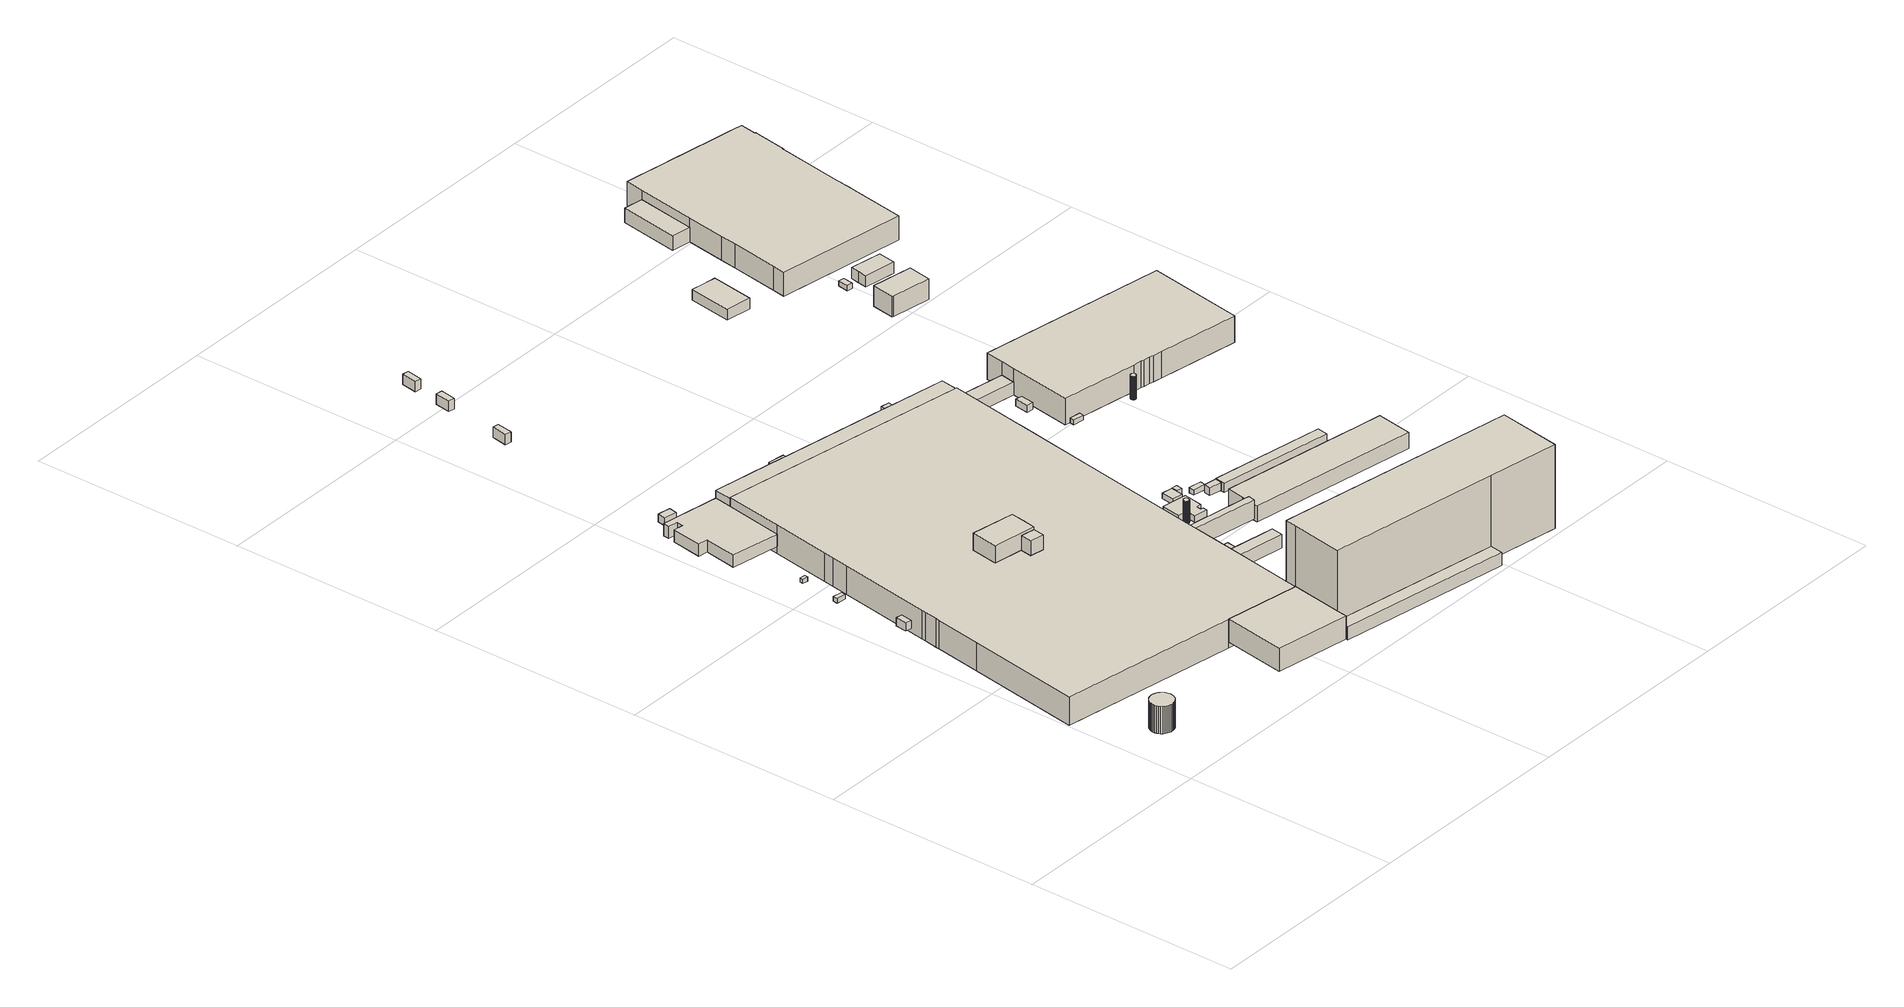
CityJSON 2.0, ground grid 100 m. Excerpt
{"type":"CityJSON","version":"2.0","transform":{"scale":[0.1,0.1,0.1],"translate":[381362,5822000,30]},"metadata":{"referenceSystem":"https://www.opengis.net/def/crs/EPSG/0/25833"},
"CityObjects":{
"building1":{"type":"Building","attributes":{"Gemeindeschluessel":"11000005","BezugspunktDach":"2200","function":"31001_2513","measuredHeight":12.71,"storeysAboveGround":1},"address":[{"country":"Germany","locality":"Berlin","thoroughfareNumber":"44 (70)","thoroughfareName":"Nonnendammallee"}],"geometry":[{"type":"Solid","lod":"1","boundaries":[[[[0,1,2,3,4,5,6,7,8,9,10,11,12,13,14,15,16,17,18,19,20,21,22,23,24,25,26,27,28,29,30,31,32,33,34,35,36,37,38,39]],[[40,41,42,43,44,45,46,47,48,49,50,51,52,53,54,55,56,57,58,59,60,61,62,63,64,65,66,67,68,69,70,71,72,73,74,75,76,77,78,79]],[[40,79,39,38]],[[41,40,38,37]],[[42,41,37,36]],[[43,42,36,35]],[[44,43,35,34]],[[45,44,34,33]],[[46,45,33,32]],[[47,46,32,31]],[[48,47,31,30]],[[49,48,30,29]],[[50,49,29,28]],[[51,50,28,27]],[[52,51,27,26]],[[53,52,26,25]],[[54,53,25,24]],[[55,54,24,23]],[[56,55,23,22]],[[57,56,22,21]],[[58,57,21,20]],[[59,58,20,19]],[[60,59,19,18]],[[61,60,18,17]],[[62,61,17,16]],[[63,62,16,15]],[[64,63,15,14]],[[65,64,14,13]],[[66,65,13,12]],[[67,66,12,11]],[[68,67,11,10]],[[69,68,10,9]],[[70,69,9,8]],[[71,70,8,7]],[[72,71,7,6]],[[73,72,6,5]],[[74,73,5,4]],[[75,74,4,3]],[[76,75,3,2]],[[77,76,2,1]],[[78,77,1,0]],[[79,78,0,39]]]]}]},
"building2":{"type":"Building","attributes":{"Gemeindeschluessel":"11000005","BezugspunktDach":"2200","function":"31001_2200","measuredHeight":3.86,"storeysAboveGround":1},"address":[{"country":"Germany","locality":"Berlin","thoroughfareNumber":"44 (75)","thoroughfareName":"Nonnendammallee"}],"geometry":[{"type":"Solid","lod":"1","boundaries":[[[[80,81,82,83]],[[84,85,86,87]],[[84,87,83,82]],[[85,84,82,81]],[[86,85,81,80]],[[87,86,80,83]]]]}]},
"building3":{"type":"Building","attributes":{"Gemeindeschluessel":"11000005","BezugspunktDach":"2200","function":"31001_2200","measuredHeight":2.19,"storeysAboveGround":1},"address":[{"country":"Germany","locality":"Berlin","thoroughfareNumber":"44 (63)","thoroughfareName":"Nonnendammallee"}],"geometry":[{"type":"Solid","lod":"1","boundaries":[[[[88,89,90,91]],[[92,93,94,95]],[[92,95,91,90]],[[93,92,90,89]],[[94,93,89,88]],[[95,94,88,91]]]]}]},
"building4":{"type":"Building","attributes":{"Gemeindeschluessel":"11000005","BezugspunktDach":"2200","function":"31001_2143","measuredHeight":2,"storeysAboveGround":1},"address":[{"country":"Germany","locality":"Berlin","thoroughfareNumber":"44 (60)","thoroughfareName":"Nonnendammallee"}],"geometry":[{"type":"Solid","lod":"1","boundaries":[[[[96,97,98,99]],[[100,101,102,103]],[[100,103,99,98]],[[101,100,98,97]],[[102,101,97,96]],[[103,102,96,99]]]]}]},
"building5":{"type":"Building","attributes":{"Gemeindeschluessel":"11000005","BezugspunktDach":"2200","function":"31001_2083","measuredHeight":5.67,"storeysAboveGround":1},"address":[{"country":"Germany","locality":"Berlin","thoroughfareNumber":"44 (23)","thoroughfareName":"Nonnendammallee"}],"geometry":[{"type":"Solid","lod":"1","boundaries":[[[[104,105,106,107,108,109,110,111,112,113,114,115]],[[116,117,118,119,120,121,122,123,124,125,126,127]],[[116,127,115,114]],[[117,116,114,113]],[[118,117,113,112]],[[119,118,112,111]],[[120,119,111,110]],[[121,120,110,109]],[[122,121,109,108]],[[123,122,108,107]],[[124,123,107,106]],[[125,124,106,105]],[[126,125,105,104]],[[127,126,104,115]]]]}]},
"building6":{"type":"Building","attributes":{"Gemeindeschluessel":"11000005","BezugspunktDach":"2200","function":"31001_2143","measuredHeight":3.55,"storeysAboveGround":1},"address":[{"country":"Germany","locality":"Berlin","thoroughfareNumber":"44 (5)","thoroughfareName":"Nonnendammallee"}],"geometry":[{"type":"Solid","lod":"1","boundaries":[[[[128,129,130,131]],[[132,133,134,135]],[[132,135,131,130]],[[133,132,130,129]],[[134,133,129,128]],[[135,134,128,131]]]]}]},
"building7":{"type":"Building","attributes":{"Gemeindeschluessel":"11000005","BezugspunktDach":"2200","function":"31001_2111","measuredHeight":10.76,"storeysAboveGround":1},"address":[{"country":"Germany","locality":"Berlin","thoroughfareNumber":"44 (30)","thoroughfareName":"Nonnendammallee"}],"geometry":[{"type":"Solid","lod":"1","boundaries":[[[[136,137,138,139,140]],[[141,142,143,144,145]],[[141,145,140,139]],[[142,141,139,138]],[[143,142,138,137]],[[144,143,137,136]],[[145,144,136,140]]]]}]},
"building8":{"type":"Building","attributes":{"Gemeindeschluessel":"11000005","function":"31001_2111"},"address":[{"country":"Germany","locality":"Berlin","thoroughfareNumber":"44 (25)","thoroughfareName":"Nonnendammallee"}],"children":["building8-1","building8-2","building8-3"]},
"building8-1":{"type":"BuildingPart","attributes":{"BezugspunktDach":"2200","measuredHeight":17.46,"storeysAboveGround":3},"parents":["building8"],"geometry":[{"type":"MultiSurface","lod":"1","boundaries":[[[146,147,148,149,150]],[[151,152,153,154,155]],[[156,157,150,149]],[[158,159,156,151,149,148]],[[160,159,152,148,147]],[[161,160,153,147,146]],[[157,162,163,164,146,150]],[[151,155,157,156]],[[152,151,156,159,158]],[[153,152,159,160]],[[154,153,160,161]],[[164,163,165,154]],[[155,165,162,157]]]}]},
"building8-2":{"type":"BuildingPart","attributes":{"BezugspunktDach":"2200","measuredHeight":15.68,"storeysAboveGround":3},"parents":["building8"],"geometry":[{"type":"MultiSurface","lod":"1","boundaries":[[[166,164,163,167]],[[165,154,168,169]],[[165,162,170,167,163]],[[168,171,161,154,164,166]],[[169,170,171,168,166,167]],[[169,170,162,165]],[[165,163,164,154]],[[154,161,171,168]],[[168,171,170,169]]]}]},
"building8-3":{"type":"BuildingPart","attributes":{"BezugspunktDach":"2200","measuredHeight":13.33,"storeysAboveGround":3},"parents":["building8"],"geometry":[{"type":"MultiSurface","lod":"1","boundaries":[[[172,173,174,175,176,177,178,179,180,181,182,183,184,185,186,187,188,189,190,191,192,193,194,195,196,197],[156,159,171,170,162,157]],[[198,199,200,201,202,203,204,205,206,207,208,209,210,211,212,213,214,215,216,217,218,219,220,221,222,223],[224,225,226,227,228,229]],[[198,223,197,196]],[[199,198,196,195]],[[200,199,195,194]],[[201,200,194,193]],[[202,201,193,192]],[[203,202,192,191]],[[204,203,191,190]],[[205,204,190,189]],[[206,205,189,188]],[[207,206,188,187]],[[208,207,187,186]],[[209,208,186,185]],[[210,209,185,184]],[[211,210,184,183]],[[212,211,183,182]],[[213,212,182,181]],[[214,213,181,180]],[[215,214,180,179]],[[216,215,179,178]],[[217,216,178,177]],[[218,217,177,176]],[[219,218,176,175]],[[220,219,175,174]],[[221,220,174,173]],[[222,221,173,172]],[[223,222,172,197]],[[224,229,157,155,165]],[[225,224,162,165,169,170]],[[226,225,230,169,168]],[[227,226,168,154,153,152,159]],[[228,227,159,152,151]],[[229,228,156,151,155]],[[155,157,162,165]],[[170,169,165,162]],[[168,169,230,170,171,231]],[[159,152,153,160]],[[160,153,154,161]],[[232,171,161,154,168]],[[151,152,159,156]],[[155,151,156,157]]]}]},
"building9":{"type":"Building","attributes":{"Gemeindeschluessel":"11000005","BezugspunktDach":"2200","function":"51009_1610","measuredHeight":4.8,"storeysAboveGround":0},"address":[{"country":"Germany","locality":"Berlin"}],"geometry":[{"type":"Solid","lod":"1","boundaries":[[[[233,234,235,236]],[[237,238,239,240]],[[237,240,236,235]],[[238,237,235,234]],[[239,238,234,233]],[[240,239,233,236]]]]}]},
"building10":{"type":"Building","attributes":{"Gemeindeschluessel":"11000005","BezugspunktDach":"2200","function":"51009_1610","measuredHeight":8.65,"storeysAboveGround":0},"address":[{"country":"Germany","locality":"Berlin"}],"geometry":[{"type":"Solid","lod":"1","boundaries":[[[[241,242,243,244,245,246]],[[247,248,249,250,251,252]],[[247,252,246,245]],[[248,247,245,244]],[[249,248,244,243]],[[250,249,243,242]],[[251,250,242,241]],[[252,251,241,246]]]]}]},
"building11":{"type":"Building","attributes":{"Gemeindeschluessel":"11000005","BezugspunktDach":"2200","function":"51009_1610","measuredHeight":4.9,"storeysAboveGround":0},"address":[{"country":"Germany","locality":"Berlin"}],"geometry":[{"type":"Solid","lod":"1","boundaries":[[[[253,254,255,256]],[[257,258,259,260]],[[257,260,256,255]],[[258,257,255,254]],[[259,258,254,253]],[[260,259,253,256]]]]}]},
"building12":{"type":"Building","attributes":{"Gemeindeschluessel":"11000005","BezugspunktDach":"2200","function":"51009_1610","measuredHeight":4.79,"storeysAboveGround":0},"address":[{"country":"Germany","locality":"Berlin"}],"geometry":[{"type":"Solid","lod":"1","boundaries":[[[[261,262,263,264]],[[265,266,267,268]],[[265,268,264,263]],[[266,265,263,262]],[[267,266,262,261]],[[268,267,261,264]]]]}]},
"building13":{"type":"Building","attributes":{"Gemeindeschluessel":"11000005","BezugspunktDach":"2200","function":"51009_1610","measuredHeight":6.13,"storeysAboveGround":0},"address":[{"country":"Germany","locality":"Berlin"}],"geometry":[{"type":"Solid","lod":"1","boundaries":[[[[269,270,271,272,273]],[[144,143,274,275,276]],[[144,276,273,272]],[[143,144,272,271]],[[274,143,271,270]],[[275,274,270,269]],[[276,275,269,273]]]]}]},
"building14":{"type":"Building","attributes":{"Gemeindeschluessel":"11000005","function":"31001_2621"},"address":[{"country":"Germany","locality":"Berlin","thoroughfareNumber":"44 (29)","thoroughfareName":"Nonnendammallee"}],"children":["building14-1","building14-2"]},
"building14-1":{"type":"BuildingPart","attributes":{"BezugspunktDach":"2200","measuredHeight":6.46,"storeysAboveGround":1},"parents":["building14"],"geometry":[{"type":"MultiSurface","lod":"1","boundaries":[[[277,278,279,280]],[[281,282,283,284]],[[281,284,280,279]],[[282,281,285,286,278]],[[283,282,278,277]],[[284,283,277,280]],[[279,286,285,281]]]}]},
"building14-2":{"type":"BuildingPart","attributes":{"BezugspunktDach":"2200","measuredHeight":6.46,"storeysAboveGround":1},"parents":["building14"],"geometry":[{"type":"Solid","lod":"1","boundaries":[[[[286,287,288,279]],[[289,290,285,281]],[[289,281,279,288]],[[290,289,288,287]],[[285,290,287,286]],[[281,285,286,279]]]]}]},
"building15":{"type":"Building","attributes":{"Gemeindeschluessel":"11000005","BezugspunktDach":"2200","function":"31001_2020","measuredHeight":8.67,"storeysAboveGround":2},"address":[{"country":"Germany","locality":"Berlin","thoroughfareNumber":"44 (24)","thoroughfareName":"Nonnendammallee"}],"geometry":[{"type":"Solid","lod":"1","boundaries":[[[[291,292,293,294,295,296,297,298]],[[299,300,301,302,303,304,305,306]],[[299,306,298,297]],[[300,299,297,296]],[[301,300,296,295]],[[302,301,295,294]],[[303,302,294,293]],[[304,303,293,292]],[[305,304,292,291]],[[306,305,291,298]]]]}]},
"building16":{"type":"Building","attributes":{"Gemeindeschluessel":"11000005","BezugspunktDach":"2200","function":"31001_2111","measuredHeight":8.83,"storeysAboveGround":1},"address":[{"country":"Germany","locality":"Berlin","thoroughfareNumber":"44 (45)","thoroughfareName":"Nonnendammallee"}],"geometry":[{"type":"Solid","lod":"1","boundaries":[[[[307,308,309,310]],[[311,312,313,314]],[[311,314,310,309]],[[312,311,309,308]],[[313,312,308,307]],[[314,313,307,310]]]]}]},
"building17":{"type":"Building","attributes":{"Gemeindeschluessel":"11000005","BezugspunktDach":"2200","function":"31001_2140","measuredHeight":10.64,"storeysAboveGround":4},"address":[{"country":"Germany","locality":"Berlin","thoroughfareNumber":"44 (46)","thoroughfareName":"Nonnendammallee"}],"geometry":[{"type":"Solid","lod":"1","boundaries":[[[[315,316,317,318,319,320,321,322,323,324,325,326,327,328,329,330,331,332,333,334,335,336]],[[337,338,339,340,341,342,343,344,345,346,347,348,349,350,351,352,353,354,355,356,357,358]],[[337,358,336,335]],[[338,337,335,334]],[[339,338,334,333]],[[340,339,333,332]],[[341,340,332,331]],[[342,341,331,330]],[[343,342,330,329]],[[344,343,329,328]],[[345,344,328,327]],[[346,345,327,326]],[[347,346,326,325]],[[348,347,325,324]],[[349,348,324,323]],[[350,349,323,322]],[[351,350,322,321]],[[352,351,321,320]],[[353,352,320,319]],[[354,353,319,318]],[[355,354,318,317]],[[356,355,317,316]],[[357,356,316,315]],[[358,357,315,336]]]]}]},
"building18":{"type":"Building","attributes":{"Gemeindeschluessel":"11000005","BezugspunktDach":"2200","function":"31001_2120","measuredHeight":3,"storeysAboveGround":1},"address":[{"country":"Germany","locality":"Berlin","thoroughfareNumber":"44 (47)","thoroughfareName":"Nonnendammallee"}],"geometry":[{"type":"Solid","lod":"1","boundaries":[[[[359,360,361,362,363,364,365,366,367,368]],[[369,370,371,372,373,374,375,376,377,378]],[[369,378,368,367]],[[370,369,367,366]],[[371,370,366,365]],[[372,371,365,364]],[[373,372,364,363]],[[374,373,363,362]],[[375,374,362,361]],[[376,375,361,360]],[[377,376,360,359]],[[378,377,359,368]]]]}]},
"building19":{"type":"Building","attributes":{"Gemeindeschluessel":"11000005","BezugspunktDach":"2200","function":"31001_2143","measuredHeight":38.82,"storeysAboveGround":11},"address":[{"country":"Germany","locality":"Berlin","thoroughfareNumber":"44 (31)","thoroughfareName":"Nonnendammallee"}],"geometry":[{"type":"Solid","lod":"1","boundaries":[[[[379,380,381,382,383,384]],[[142,385,386,387,274,143]],[[142,143,384,383]],[[385,142,383,382]],[[386,385,382,381]],[[387,386,381,380]],[[274,387,380,379]],[[143,274,379,384]]]]}]},
"building20":{"type":"Building","attributes":{"Gemeindeschluessel":"11000005","BezugspunktDach":"2200","function":"31001_2142","measuredHeight":2.5,"storeysAboveGround":1},"address":[{"country":"Germany","locality":"Berlin","thoroughfareNumber":"44 (48)","thoroughfareName":"Nonnendammallee"}],"geometry":[{"type":"Solid","lod":"1","boundaries":[[[[388,389,390,391]],[[392,393,394,395]],[[392,395,391,390]],[[393,392,390,389]],[[394,393,389,388]],[[395,394,388,391]]]]}]},
"building21":{"type":"Building","attributes":{"Gemeindeschluessel":"11000005","BezugspunktDach":"2200","function":"31001_2142","measuredHeight":2.66,"storeysAboveGround":1},"address":[{"country":"Germany","locality":"Berlin","thoroughfareNumber":"44 (49)","thoroughfareName":"Nonnendammallee"}],"geometry":[{"type":"Solid","lod":"1","boundaries":[[[[396,397,398,399]],[[400,401,402,403]],[[400,403,399,398]],[[401,400,398,397]],[[402,401,397,396]],[[403,402,396,399]]]]}]},
"building22":{"type":"Building","attributes":{"Gemeindeschluessel":"11000005","BezugspunktDach":"2200","function":"31001_2142","measuredHeight":2.74,"storeysAboveGround":1},"address":[{"country":"Germany","locality":"Berlin","thoroughfareNumber":"44 (50)","thoroughfareName":"Nonnendammallee"}],"geometry":[{"type":"Solid","lod":"1","boundaries":[[[[404,405,406,407]],[[408,409,410,411]],[[408,411,407,406]],[[409,408,406,405]],[[410,409,405,404]],[[411,410,404,407]]]]}]},
"building23":{"type":"Building","attributes":{"Gemeindeschluessel":"11000005","BezugspunktDach":"2200","function":"51009_1610","measuredHeight":8.29,"storeysAboveGround":0},"address":[{"country":"Germany","locality":"Berlin"}],"geometry":[{"type":"Solid","lod":"1","boundaries":[[[[293,412,413,294]],[[414,415,416,417]],[[414,417,294,413]],[[415,414,413,412]],[[416,415,412,293]],[[417,416,293,294]]]]}]},
"building24":{"type":"Building","attributes":{"Gemeindeschluessel":"11000005","BezugspunktDach":"2200","function":"31001_2143","measuredHeight":3.75,"storeysAboveGround":1},"address":[{"country":"Germany","locality":"Berlin","thoroughfareNumber":"44 (54)","thoroughfareName":"Nonnendammallee"}],"geometry":[{"type":"Solid","lod":"1","boundaries":[[[[418,419,420,421]],[[422,423,424,425]],[[422,425,421,420]],[[423,422,420,419]],[[424,423,419,418]],[[425,424,418,421]]]]}]},
"building25":{"type":"Building","attributes":{"Gemeindeschluessel":"11000005","BezugspunktDach":"2200","function":"31001_2111","measuredHeight":8.25,"storeysAboveGround":1},"address":[{"country":"Germany","locality":"Berlin","thoroughfareNumber":"44 (28)","thoroughfareName":"Nonnendammallee"}],"geometry":[{"type":"Solid","lod":"1","boundaries":[[[[426,427,428,429,430,431,432,433,434,435]],[[436,437,438,439,440,441,442,443,444,445]],[[436,445,435,434]],[[437,436,434,433]],[[438,437,433,432]],[[439,438,432,431]],[[440,439,431,430]],[[441,440,430,429]],[[442,441,429,428]],[[443,442,428,427]],[[444,443,427,426]],[[445,444,426,435]]]]}]},
"building26":{"type":"Building","attributes":{"Gemeindeschluessel":"11000005","BezugspunktDach":"2200","function":"31001_2140","measuredHeight":4.12,"storeysAboveGround":1},"address":[{"country":"Germany","locality":"Berlin","thoroughfareNumber":"44 (55)","thoroughfareName":"Nonnendammallee"}],"geometry":[{"type":"Solid","lod":"1","boundaries":[[[[446,447,448,449,450]],[[451,452,453,454,455]],[[451,455,450,449]],[[452,451,449,448]],[[453,452,448,447]],[[454,453,447,446]],[[455,454,446,450]]]]}]},
"building27":{"type":"Building","attributes":{"Gemeindeschluessel":"11000005","BezugspunktDach":"2200","function":"31001_2140","measuredHeight":5.19,"storeysAboveGround":1},"address":[{"country":"Germany","locality":"Berlin","thoroughfareNumber":"44 (78)","thoroughfareName":"Nonnendammallee"}],"geometry":[{"type":"Solid","lod":"1","boundaries":[[[[456,457,458,459]],[[460,461,462,463]],[[460,463,459,458]],[[461,460,458,457]],[[462,461,457,456]],[[463,462,456,459]]]]}]},
"building28":{"type":"Building","attributes":{"Gemeindeschluessel":"11000005","BezugspunktDach":"2200","function":"31001_2140","measuredHeight":3,"storeysAboveGround":1},"address":[{"country":"Germany","locality":"Berlin","thoroughfareNumber":"44 (77)","thoroughfareName":"Nonnendammallee"}],"geometry":[{"type":"Solid","lod":"1","boundaries":[[[[464,465,466,467]],[[468,469,470,471]],[[468,471,467,466]],[[469,468,466,465]],[[470,469,465,464]],[[471,470,464,467]]]]}]},
"building29":{"type":"Building","attributes":{"Gemeindeschluessel":"11000005","BezugspunktDach":"2200","function":"31001_2142","measuredHeight":2.27,"storeysAboveGround":1},"address":[{"country":"Germany","locality":"Berlin","thoroughfareNumber":"44 (56)","thoroughfareName":"Nonnendammallee"}],"geometry":[{"type":"Solid","lod":"1","boundaries":[[[[472,473,474,475]],[[476,477,478,479]],[[476,479,475,474]],[[477,476,474,473]],[[478,477,473,472]],[[479,478,472,475]]]]}]},
"building30":{"type":"Building","attributes":{"Gemeindeschluessel":"11000005","BezugspunktDach":"2200","function":"31001_2143","measuredHeight":3.39,"storeysAboveGround":1},"address":[{"country":"Germany","locality":"Berlin","thoroughfareNumber":"44 (27)","thoroughfareName":"Nonnendammallee"}],"geometry":[{"type":"Solid","lod":"1","boundaries":[[[[480,481,482,483,484]],[[485,486,487,488,489]],[[485,489,484,483]],[[486,485,483,482]],[[487,486,482,481]],[[488,487,481,480]],[[489,488,480,484]]]]}]},
"building31":{"type":"Building","attributes":{"Gemeindeschluessel":"11000005","BezugspunktDach":"2200","function":"31001_2111","measuredHeight":2.08,"storeysAboveGround":1},"address":[{"country":"Germany","locality":"Berlin","thoroughfareNumber":"44 (51)","thoroughfareName":"Nonnendammallee"}],"geometry":[{"type":"Solid","lod":"1","boundaries":[[[[490,491,492,493]],[[494,495,496,497]],[[494,497,493,492]],[[495,494,492,491]],[[496,495,491,490]],[[497,496,490,493]]]]}]},
"building32":{"type":"Building","attributes":{"Gemeindeschluessel":"11000005","BezugspunktDach":"2200","function":"31001_2140","measuredHeight":10.71,"storeysAboveGround":4},"address":[{"country":"Germany","locality":"Berlin","thoroughfareNumber":"44 (57)","thoroughfareName":"Nonnendammallee"}],"geometry":[{"type":"Solid","lod":"1","boundaries":[[[[498,499,500,501,502,503,504,505,506,507,508,509,510,511,512,513,514,515,516,517,518,519,520]],[[521,522,523,524,525,526,527,528,529,530,531,532,533,534,535,536,537,538,539,540,541,542,543]],[[521,543,520,519]],[[522,521,519,518]],[[523,522,518,517]],[[524,523,517,516]],[[525,524,516,515]],[[526,525,515,514]],[[527,526,514,513]],[[528,527,513,512]],[[529,528,512,511]],[[530,529,511,510]],[[531,530,510,509]],[[532,531,509,508]],[[533,532,508,507]],[[534,533,507,506]],[[535,534,506,505]],[[536,535,505,504]],[[537,536,504,503]],[[538,537,503,502]],[[539,538,502,501]],[[540,539,501,500]],[[541,540,500,499]],[[542,541,499,498]],[[543,542,498,520]]]]}]},
"building33":{"type":"Building","attributes":{"Gemeindeschluessel":"11000005","BezugspunktDach":"2200","function":"31001_2140","measuredHeight":5.9,"storeysAboveGround":1},"address":[{"country":"Germany","locality":"Berlin","thoroughfareNumber":"101 (32)","thoroughfareName":"Nonnendammallee"}],"geometry":[{"type":"Solid","lod":"1","boundaries":[[[[544,545,546,547,548]],[[549,550,551,552,553]],[[549,553,548,547]],[[550,549,547,546]],[[551,550,546,545]],[[552,551,545,544]],[[553,552,544,548]]]]}]},
"building34":{"type":"Building","attributes":{"Gemeindeschluessel":"11000005","function":"31001_2111"},"address":[{"country":"Germany","locality":"Berlin","thoroughfareNumber":"44 (26)","thoroughfareName":"Nonnendammallee"}],"children":["building34-1","building34-2"]},
"building34-1":{"type":"BuildingPart","attributes":{"BezugspunktDach":"2200","measuredHeight":12.27,"storeysAboveGround":2},"parents":["building34"],"geometry":[{"type":"MultiSurface","lod":"1","boundaries":[[[554,555,556,557,558,559,560,561,562,563,564,565]],[[566,567,568,569,570,571,572,573,574,575,576,577]],[[566,577,565,564]],[[578,579,564,563]],[[566,579,566,567]],[[568,567,563,562]],[[569,568,562,561]],[[570,569,561,560]],[[571,570,560,559]],[[572,571,559,558]],[[573,572,558,557]],[[574,573,557,556]],[[575,574,556,555]],[[576,575,555,554]],[[577,576,554,565]],[[567,566,579,578]]]}]},
"building34-2":{"type":"BuildingPart","attributes":{"BezugspunktDach":"2200","measuredHeight":5.88,"storeysAboveGround":2},"parents":["building34"],"geometry":[{"type":"Solid","lod":"1","boundaries":[[[[579,578,580,581]],[[582,567,566,583]],[[582,583,581,580]],[[567,582,580,578]],[[583,566,579,581]],[[567,578,579,566]]]]}]},
"building35":{"type":"Building","attributes":{"Gemeindeschluessel":"11000005","BezugspunktDach":"2200","function":"31001_1010","measuredHeight":12.01,"storeysAboveGround":2},"address":[{"country":"Germany","locality":"Berlin","thoroughfareNumber":"111","thoroughfareName":"Nonnendammallee"}],"geometry":[{"type":"Solid","lod":"1","boundaries":[[[[584,585,586,587,588]],[[589,590,591,592,593]],[[589,593,588,587]],[[590,589,587,586]],[[591,590,586,585]],[[592,591,585,584]],[[593,592,584,588]]]]}]},
"building36":{"type":"Building","attributes":{"Gemeindeschluessel":"11000005","BezugspunktDach":"2200","function":"31001_2500","measuredHeight":2.43,"storeysAboveGround":1},"address":[{"country":"Germany","locality":"Berlin","thoroughfareNumber":"111 (2)","thoroughfareName":"Nonnendammallee"}],"geometry":[{"type":"Solid","lod":"1","boundaries":[[[[594,595,596,597]],[[598,599,600,601]],[[598,601,597,596]],[[599,598,596,595]],[[600,599,595,594]],[[601,600,594,597]]]]}]},
"building37":{"type":"Building","attributes":{"Gemeindeschluessel":"11000005","BezugspunktDach":"2200","function":"31001_2500","measuredHeight":5.53,"storeysAboveGround":2},"address":[{"country":"Germany","locality":"Berlin","thoroughfareNumber":"111 (1)","thoroughfareName":"Nonnendammallee"}],"geometry":[{"type":"Solid","lod":"1","boundaries":[[[[602,603,604,605,606,607]],[[608,609,610,611,612,613]],[[608,613,607,606]],[[609,608,606,605]],[[610,609,605,604]],[[611,610,604,603]],[[612,611,603,602]],[[613,612,602,607]]]]}]},
"building38":{"type":"Building","attributes":{"Gemeindeschluessel":"11000005","function":"31001_2111"},"address":[{"country":"Germany","locality":"Berlin","thoroughfareNumber":"101 (23)","thoroughfareName":"Nonnendammallee"}],"children":["building38-1","building38-2","building38-3"]},
"building38-1":{"type":"BuildingPart","attributes":{"BezugspunktDach":"2200","measuredHeight":11.13,"storeysAboveGround":3},"parents":["building38"],"geometry":[{"type":"MultiSurface","lod":"1","boundaries":[[[614,615,616,617,618,619,620,621,622,623,624,625,626,627,628,629,630,631,632,633,634,635,636]],[[637,638,639,640,641,642,643,644,645,646,647,648,649,650,651,652,653,654,655,656,657,658,659]],[[637,659,636,635]],[[638,637,635,634]],[[639,638,634,633]],[[640,639,633,632]],[[660,661,632,631]],[[640,662,640,641]],[[642,641,631,630]],[[643,642,630,629]],[[644,643,629,628]],[[645,644,628,627]],[[646,645,627,626]],[[647,646,626,625]],[[648,647,625,624]],[[649,648,624,623]],[[650,649,623,622]],[[651,650,622,621]],[[652,651,621,620]],[[653,652,620,619]],[[654,653,619,618]],[[655,654,618,617]],[[663,664,665,666,656,655,617,616],[667,665,664,668]],[[657,656,616,615]],[[658,657,615,614]],[[659,658,614,636]],[[641,640,662,661,660]],[[666,665,664,663]],[[664,665,667,668]]]}]},
"building38-2":{"type":"BuildingPart","attributes":{"BezugspunktDach":"2200","measuredHeight":6.31,"storeysAboveGround":3},"parents":["building38"],"geometry":[{"type":"Solid","lod":"1","boundaries":[[[[669,670,671,668,664,663]],[[665,667,672,673,674,666]],[[672,667,668,671]],[[673,672,671,670]],[[674,673,670,669]],[[666,674,669,663]],[[665,666,663,664]],[[665,664,668,667]]]]}]},
"building38-3":{"type":"BuildingPart","attributes":{"BezugspunktDach":"2200","measuredHeight":6.76,"storeysAboveGround":3},"parents":["building38"],"geometry":[{"type":"Solid","lod":"1","boundaries":[[[[661,660,675,676]],[[677,641,640,678]],[[677,678,676,675]],[[641,677,675,660]],[[678,640,661,676]],[[640,641,660,661]]]]}]}
},
"vertices":[
[139,293,163],[141,284,163],[144,276,163],[148,268,163],[154,261,163],[160,256,163],[168,251,163],[176,248,163],[185,246,163],[193,245,163],[202,246,163],[210,249,163],[218,253,163],[225,258,163],[232,264,163],[237,271,163],[241,279,163],[243,287,163],[244,296,163],[244,305,163],[242,313,163],[239,321,163],[234,329,163],[228,335,163],[222,341,163],[214,345,163],[206,348,163],[197,350,163],[190,350,163],[183,350,163],[177,348,163],[170,346,163],[164,343,163],[158,338,163],[153,333,163],[149,328,163],[145,322,163],[142,315,163],[140,308,163],[139,301,163],[140,308,36],[142,315,36],[145,322,36],[149,328,36],[153,333,36],[158,338,36],[164,343,36],[170,346,36],[177,348,36],[183,350,36],[190,350,36],[197,350,36],[206,348,36],[214,345,36],[222,341,36],[228,335,36],[234,329,36],[239,321,36],[242,313,36],[244,305,36],[244,296,36],[243,287,36],[241,279,36],[237,271,36],[232,264,36],[225,258,36],[218,253,36],[210,249,36],[202,246,36],[193,245,36],[185,246,36],[176,248,36],[168,251,36],[160,256,36],[154,261,36],[148,268,36],[144,276,36],[141,284,36],[139,293,36],[139,301,36],
[125,1506,88],[134,1560,88],[104,1565,88],[96,1511,88],[104,1565,50],[134,1560,50],[125,1506,50],[96,1511,50],
[138,1848,68],[141,1869,68],[97,1876,68],[94,1854,68],[97,1876,46],[141,1869,46],[138,1848,46],[94,1854,46],
[147,2045,67],[149,2060,67],[124,2064,67],[122,2049,67],[124,2064,47],[149,2060,47],[147,2045,47],[122,2049,47],
[80,2495,95],[56,2346,95],[283,2307,95],[328,2579,95],[341,2661,95],[112,2698,95],[67,2705,95],[63,2676,95],[107,2669,95],[102,2637,95],[57,2644,95],[35,2503,95],[57,2644,38],[102,2637,38],[107,2669,38],[63,2676,38],[67,2705,38],[112,2698,38],[341,2661,38],[328,2579,38],[283,2307,38],[56,2346,38],[80,2495,38],[35,2503,38],
[189,2739,72],[196,2778,72],[136,2788,72],[130,2749,72],[136,2788,36],[196,2778,36],[189,2739,36],[130,2749,36],
[1154,140,139],[1161,191,139],[1199,430,139],[848,486,139],[802,196,139],[848,486,32],[1199,430,32],[1161,191,32],[1154,140,32],[802,196,32],
[804,1431,217],[814,1493,217],[824,1556,217],[620,1589,217],[600,1464,217],[620,1589,49],[824,1556,49],[814,1493,49],[804,1431,49],[600,1464,49],[620,1589,138],[600,1464,138],[824,1556,63],[824,1556,138],[814,1493,138],[804,1431,138],[737,1442,138],[737,1442,206],[804,1431,206],[737,1442,49],
[796,1377,206],[729,1388,206],[796,1377,49],[729,1388,49],[729,1388,138],[796,1377,138],
[848,486,138],[1199,430,138],[1208,484,138],[1256,782,138],[1271,880,138],[1292,1010,138],[1297,1041,138],[1374,1518,138],[1387,1596,138],[1394,1644,138],[1452,2000,138],[1460,2052,138],[1473,2130,138],[1503,2318,138],[1514,2388,138],[328,2579,138],[283,2307,138],[239,2032,138],[231,1983,138],[218,1905,138],[147,1468,138],[144,1448,138],[134,1388,138],[132,1371,138],[97,1155,138],[10,620,138],[97,1155,5],[132,1371,5],[134,1388,5],[144,1448,5],[147,1468,5],[218,1905,5],[231,1983,5],[239,2032,5],[283,2307,5],[328,2579,5],[1514,2388,5],[1503,2318,5],[1473,2130,5],[1460,2052,5],[1452,2000,5],[1394,1644,5],[1387,1596,5],[1374,1518,5],[1297,1041,5],[1292,1010,5],[1271,880,5],[1256,782,5],[1208,484,5],[1199,430,5],[848,486,5],[10,620,5],[737,1442,5],[729,1388,5],[796,1377,5],[824,1556,5],[620,1589,5],[600,1464,5],[729,1388,113],[796,1377,137],[796,1377,121],
[232,3605,86],[244,3678,86],[215,3682,86],[203,3610,86],[215,3682,38],[244,3678,38],[232,3605,38],[203,3610,38],
[712,2601,126],[714,2611,126],[716,2621,126],[639,2633,126],[637,2624,126],[635,2614,126],[637,2624,48],[639,2633,48],[716,2621,48],[714,2611,48],[712,2601,48],[635,2614,48],
[284,3931,87],[296,4004,87],[267,4008,87],[255,3936,87],[267,4008,38],[296,4004,38],[284,3931,38],[255,3936,38],
[316,4126,86],[328,4199,86],[299,4203,86],[287,4131,86],[299,4203,38],[328,4199,38],[316,4126,38],[287,4131,38],
[1960,1,93],[1969,61,93],[1161,191,93],[1154,140,93],[1153,130,93],[1969,61,32],[1960,1,32],[1153,130,32],
[1504,743,109],[1512,797,109],[1265,837,109],[1256,782,109],[1265,837,45],[1512,797,45],[1504,743,45],[1256,782,45],[1317,828,45],[1317,828,109],
[1323,871,109],[1271,880,109],[1271,880,45],[1323,871,45],
[1514,2388,132],[1527,2470,132],[1265,2512,132],[1225,2519,132],[712,2601,132],[635,2614,132],[341,2661,132],[328,2579,132],[341,2661,45],[635,2614,45],[712,2601,45],[1225,2519,45],[1265,2512,45],[1527,2470,45],[1514,2388,45],[328,2579,45],
[1602,960,136],[1607,992,136],[1297,1041,136],[1292,1010,136],[1297,1041,47],[1607,992,47],[1602,960,47],[1292,1010,47],
[1400,1148,154],[1402,1145,154],[1403,1142,154],[1406,1140,154],[1409,1139,154],[1412,1138,154],[1415,1139,154],[1418,1140,154],[1421,1141,154],[1423,1144,154],[1424,1147,154],[1425,1151,154],[1424,1155,154],[1423,1158,154],[1420,1161,154],[1416,1163,154],[1413,1163,154],[1409,1163,154],[1405,1161,154],[1403,1158,154],[1401,1155,154],[1400,1151,154],[1401,1155,48],[1403,1158,48],[1405,1161,48],[1409,1163,48],[1413,1163,48],[1416,1163,48],[1420,1161,48],[1423,1158,48],[1424,1155,48],[1425,1151,48],[1424,1147,48],[1423,1144,48],[1421,1141,48],[1418,1140,48],[1415,1139,48],[1412,1138,48],[1409,1139,48],[1406,1140,48],[1403,1142,48],[1402,1145,48],[1400,1148,48],[1400,1151,48],
[1442,1170,78],[1434,1125,78],[1498,1115,78],[1501,1137,78],[1488,1139,78],[1492,1162,78],[1515,1159,78],[1530,1249,78],[1413,1267,78],[1398,1177,78],[1413,1267,48],[1530,1249,48],[1515,1159,48],[1492,1162,48],[1488,1139,48],[1501,1137,48],[1498,1115,48],[1434,1125,48],[1442,1170,48],[1398,1177,48],
[1969,61,421],[2304,8,421],[2351,301,421],[1208,484,421],[1199,430,421],[1161,191,421],[1208,484,32],[2351,301,32],[2304,8,32],
[1533,1267,74],[1542,1327,74],[1491,1335,74],[1482,1275,74],[1491,1335,49],[1542,1327,49],[1533,1267,49],[1482,1275,49],
[1563,1293,77],[1567,1323,77],[1543,1326,77],[1539,1297,77],[1543,1326,50],[1567,1323,50],[1563,1293,50],[1539,1297,50],
[1646,1245,74],[1650,1269,74],[1591,1278,74],[1587,1254,74],[1591,1278,49],[1650,1269,49],[1646,1245,49],[1587,1254,49],
[1268,2533,132],[1228,2539,132],[1228,2539,49],[1268,2533,49],[1265,2512,49],[1225,2519,49],
[1683,1192,86],[1688,1223,86],[1629,1232,86],[1624,1202,86],[1629,1232,49],[1688,1223,49],[1683,1192,49],[1624,1202,49],
[2395,817,115],[2408,900,115],[2421,983,115],[2300,1002,115],[2205,1017,115],[1626,1109,115],[1612,1027,115],[1607,992,115],[1602,960,115],[1599,944,115],[1602,960,40],[1607,992,40],[1612,1027,40],[1626,1109,40],[2205,1017,40],[2300,1002,40],[2421,983,40],[2408,900,40],[2395,817,40],[1599,944,40],
[2218,1088,89],[2226,1137,89],[1688,1223,89],[1683,1192,89],[1680,1174,89],[1683,1192,47],[1688,1223,47],[2226,1137,47],[2218,1088,47],[1680,1174,47],
[1989,1053,101],[1992,1066,101],[1976,1069,101],[1974,1055,101],[1976,1069,50],[1992,1066,50],[1989,1053,50],[1974,1055,50],
[2011,1051,78],[2013,1066,78],[1999,1068,78],[1997,1052,78],[1999,1068,48],[2013,1066,48],[2011,1051,48],[1997,1052,48],
[1764,1949,60],[1767,1970,60],[1717,1978,60],[1714,1957,60],[1717,1978,37],[1767,1970,37],[1764,1949,37],[1714,1957,37],
[1701,2153,70],[1710,2216,70],[1695,2219,70],[1679,2221,70],[1670,2157,70],[1679,2221,37],[1695,2219,37],[1710,2216,37],[1701,2153,37],[1670,2157,37],
[2071,1042,69],[2073,1056,69],[2033,1063,69],[2030,1048,69],[2033,1063,48],[2073,1056,48],[2071,1042,48],[2030,1048,48],
[2002,1896,143],[2004,1893,143],[2006,1890,143],[2009,1887,143],[2013,1886,143],[2016,1886,143],[2019,1887,143],[2021,1888,143],[2024,1890,143],[2025,1893,143],[2026,1896,143],[2027,1898,143],[2027,1901,143],[2026,1904,143],[2025,1906,143],[2022,1909,143],[2019,1910,143],[2015,1911,143],[2011,1911,143],[2008,1909,143],[2005,1907,143],[2003,1903,143],[2002,1900,143],[2003,1903,36],[2005,1907,36],[2008,1909,36],[2011,1911,36],[2015,1911,36],[2019,1910,36],[2022,1909,36],[2025,1906,36],[2026,1904,36],[2027,1901,36],[2027,1898,36],[2026,1896,36],[2025,1893,36],[2024,1890,36],[2021,1888,36],[2019,1887,36],[2016,1886,36],[2013,1886,36],[2009,1887,36],[2006,1890,36],[2004,1893,36],[2002,1896,36],[2002,1900,36],
[1586,3486,87],[1616,3685,87],[1556,3694,87],[1496,3703,87],[1466,3504,87],[1496,3703,37],[1556,3694,37],[1616,3685,37],[1586,3486,37],[1466,3504,37],
[2056,1928,159],[2095,1922,159],[2109,1920,159],[2140,1915,159],[2159,1912,159],[2201,1905,159],[2585,1845,159],[2655,2293,159],[1765,2433,159],[1752,2349,159],[1740,2281,159],[1693,1985,159],[1740,2281,36],[1752,2349,36],[1765,2433,36],[2655,2293,36],[2585,1845,36],[2201,1905,36],[2159,1912,36],[2140,1915,36],[2109,1920,36],[2095,1922,36],[2056,1928,36],[1693,1985,36],[1752,2349,95],[1740,2281,95],
[1514,2388,95],[1503,2318,95],[1514,2388,36],[1503,2318,36],
[1896,3010,132],[2082,2981,132],[2099,3088,132],[1908,3118,132],[1890,3011,132],[1908,3118,36],[2099,3088,36],[2082,2981,36],[1896,3010,36],[1890,3011,36],
[1958,3267,60],[1965,3315,60],[1939,3319,60],[1931,3271,60],[1939,3319,36],[1965,3315,36],[1958,3267,36],[1931,3271,36],
[2148,3210,87],[2155,3250,87],[2161,3291,87],[2013,3315,87],[2007,3274,87],[2000,3233,87],[2007,3274,35],[2013,3315,35],[2161,3291,35],[2155,3250,35],[2148,3210,35],[2000,3233,35],
[2351,3347,147],[2390,3600,147],[2396,3638,147],[2405,3702,147],[2452,4011,147],[2455,4010,147],[2460,4043,147],[2477,4153,147],[2480,4171,147],[2475,4171,147],[2487,4247,147],[2420,4258,147],[2330,4271,147],[2109,4305,147],[2085,4309,147],[1925,4333,147],[1883,4340,147],[1869,4254,147],[1827,3979,147],[1799,3796,147],[1787,3720,147],[1753,3498,147],[1744,3441,147],[1753,3498,36],[1787,3720,36],[1799,3796,36],[1827,3979,36],[1869,4254,36],[1883,4340,36],[1925,4333,36],[2085,4309,36],[2109,4305,36],[2330,4271,36],[2420,4258,36],[2487,4247,36],[2475,4171,36],[2480,4171,36],[2477,4153,36],[2460,4043,36],[2455,4010,36],[2452,4011,36],[2405,3702,36],[2396,3638,36],[2390,3600,36],[2351,3347,36],[1744,3441,36],[1869,4254,104],[1827,3979,104],[1827,3979,85],[2396,3638,97],[2400,3670,97],[2400,3670,37],[2396,3638,37],[2405,3702,37],[2405,3702,97],
[2438,3633,97],[2442,3664,97],[2447,3696,97],[2447,3696,37],[2442,3664,37],[2438,3633,37],
[1778,4268,104],[1735,3993,104],[1778,4268,36],[1735,3993,36]
]}
